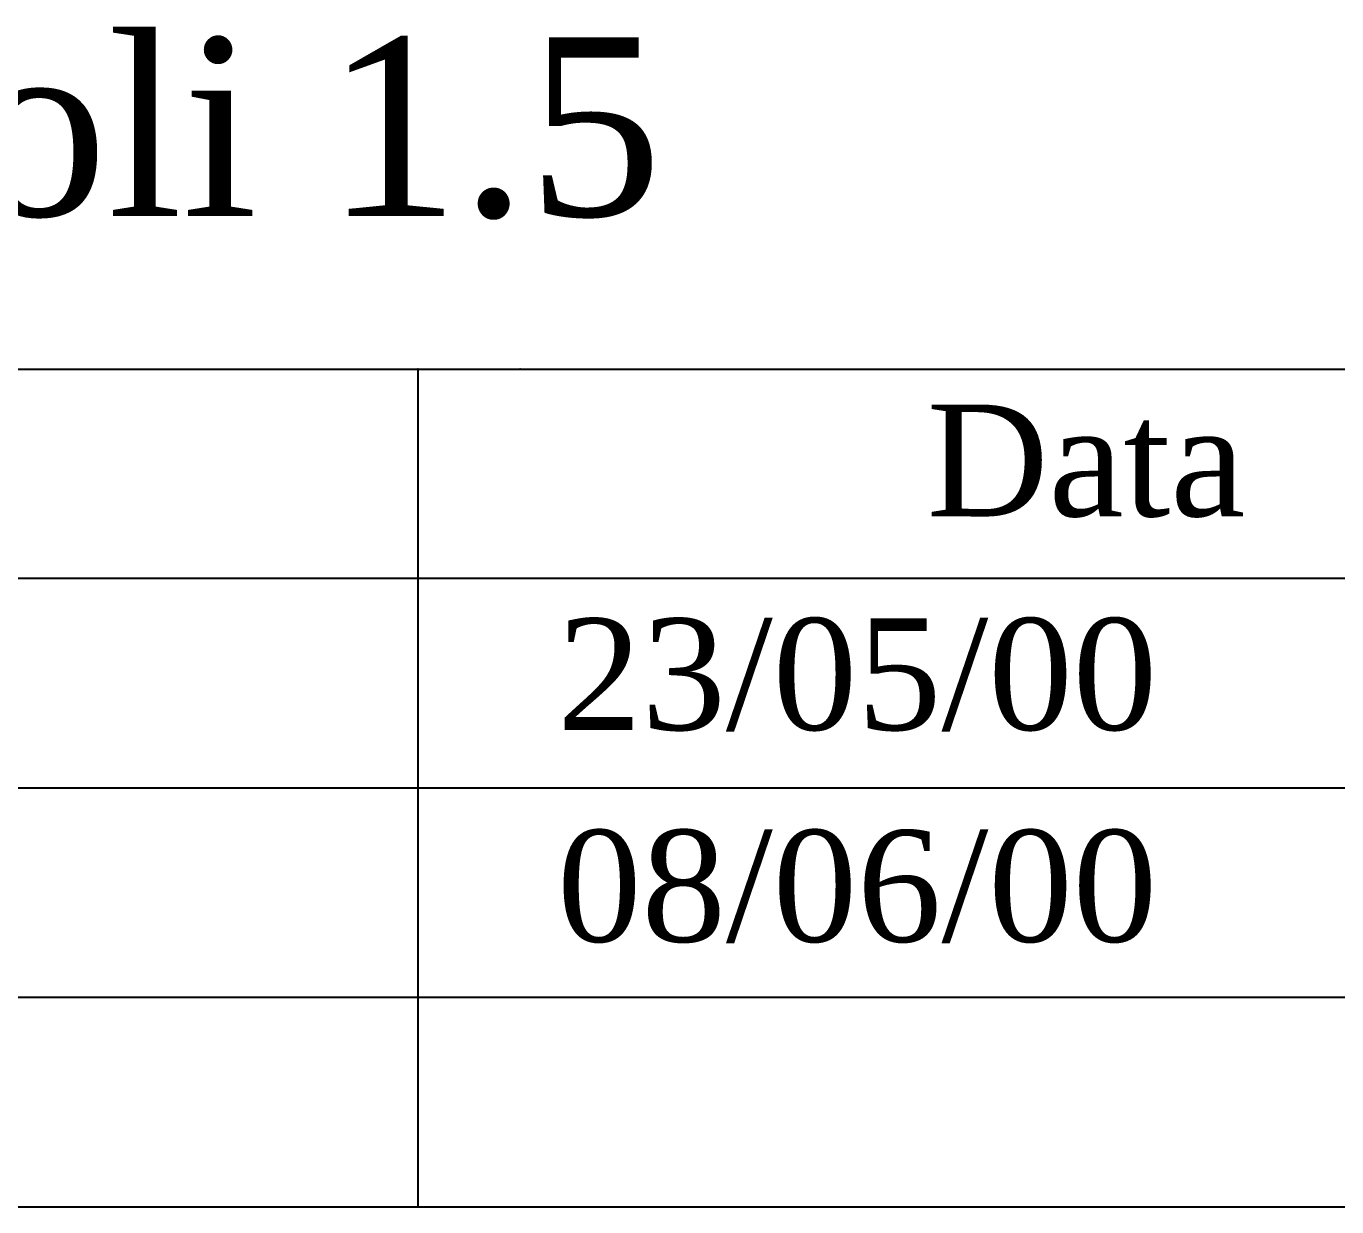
# Model space of a CAD drawing. Extents: x 336 to 4536, y -9214 to -3274.
# Drawn here: x 1893 to 2480, y -9114 to -8585 of the extents above; entities that cross this region are included whole.
import ezdxf

# ---------------------------------------------------------------- set-up
doc = ezdxf.new("R2010")
doc.units = 0
doc.header["$LTSCALE"] = 40
doc.header["$MEASUREMENT"] = 0
doc.layers.add('FINA', color=7, linetype='CONTINUOUS')
doc.styles.add('FA', font='TIMES.TTF')

msp = doc.modelspace()

# ---------------------------------------------------------------- linework, layer by layer
at = {"layer": 'FINA'}
for p, q in [((692.336, -8738.557), (4436.336, -8738.557)), ((2068.469, -8738.557), (2068.469, -9113.557)), ((3372.602, -8832.307), (692.336, -8832.307)), ((3372.602, -8926.057), (692.336, -8926.057)), ((2720.536, -9019.807), (692.336, -9019.807)), ((692.336, -9113.557), (4436.336, -9113.557))]:
    msp.add_line(p, q, dxfattribs=at)
for p in [(2068.469, -8738.557), (2114.336, -8738.557)]:
    msp.add_point(p, dxfattribs=at)

# ---------------------------------------------------------------- texts
at = {"layer": 'FINA', "style": 'FA'}
for s, height, p in [('Banheira Tívoli 1.5', 80, (1235.019, -8669.92)), ('Data', 50, (2296.317, -8804.396)), ('23/05/00', 50, (2130.873, -8900.05)), ('08/06/00', 50, (2130.873, -8994.895))]:
    msp.add_text(s, height=height, dxfattribs=at).set_placement(p)

doc.saveas('drawing.dxf')
